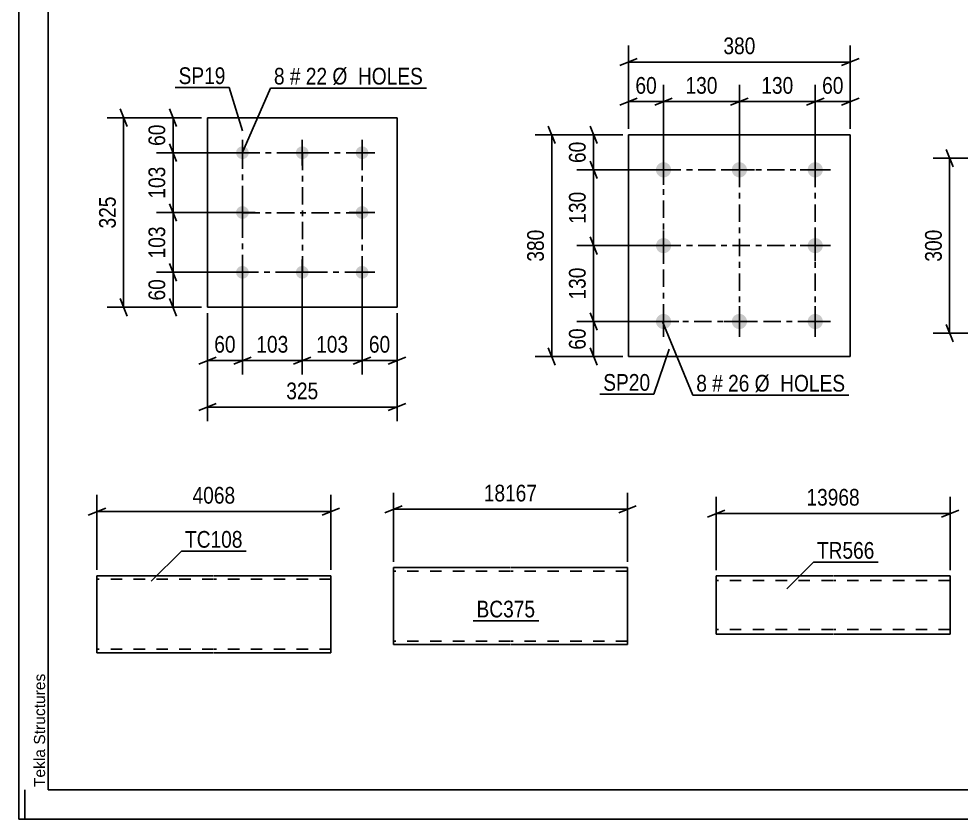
# Model space of a CAD drawing. Header units: millimetres. Extents: x 0 to 841, y 0 to 594.
# Drawn here: x 0 to 161.5, y 0 to 137.2 of the extents above; entities that cross this region are included whole.
import ezdxf

# ---------------------------------------------------------------- set-up
doc = ezdxf.new("R2010")
doc.units = ezdxf.units.MM
doc.linetypes.add('DXK_LINE_DOT2', pattern=[3.9198, 1.9599, -1.9599])
doc.linetypes.add('DXK_LINE_DOT3', pattern=[5.9187, 2.979, -0.9799, 0.9799, -0.9799])
doc.styles.add('Arial', font='ARIAL.TTF', dxfattribs={"height": 0.2})
doc.styles.add('Arial Narrow', font='ARIALN.TTF', dxfattribs={"height": 0.2})

# ---------------------------------------------------------------- blocks, each defined once
blk = doc.blocks.new('Unknown-318887959-1135')
at = {"color": 5, "linetype": 'Continuous'}
for p, q in [((0, 594), (0, 0)), ((5, 589), (5, 5)), ((1, 0), (1, 5)), ((5, 5), (836, 5)), ((0, 0), (841, 0))]:
    blk.add_line(p, q, dxfattribs=at)
at = {"color": 174, "linetype": 'Continuous', "style": 'Arial'}
blk.add_text('Tekla Structures', height=1.9102, rotation=90, dxfattribs=at).set_placement((4.5, 5.5))
blk = doc.blocks.new('Bolt-318887959-2642 - 2608')
at = {"linetype": 'Continuous'}
for points in [[(110.49, 112.6, -1), (110.49, 110, -1)], [(123.49, 112.6, -1), (123.49, 110, -1)], [(136.49, 112.6, -1), (136.49, 110, -1)], [(110.49, 99.6, -1), (110.49, 97, -1)], [(136.49, 99.6, -1), (136.49, 97, -1)], [(110.49, 86.6, -1), (110.49, 84, -1)], [(123.49, 86.6, -1), (123.49, 84, -1)], [(136.49, 86.6, -1), (136.49, 84, -1)]]:
    blk.add_hatch(color=1, dxfattribs=at).paths.add_polyline_path(points)
at = {"color": 1, "linetype": 'Continuous'}
for p, q in [((110.49, 113.9), (110.49, 108.7)), ((123.49, 113.9), (123.49, 108.7)), ((136.49, 113.9), (136.49, 108.7)), ((107.89, 111.3), (113.09, 111.3)), ((120.89, 111.3), (126.09, 111.3)), ((133.89, 111.3), (139.09, 111.3)), ((110.49, 100.9), (110.49, 95.7)), ((136.49, 100.9), (136.49, 95.7)), ((107.89, 98.3), (113.09, 98.3)), ((133.89, 98.3), (139.09, 98.3)), ((110.49, 87.9), (110.49, 82.7)), ((123.49, 87.9), (123.49, 82.7)), ((136.49, 87.9), (136.49, 82.7)), ((107.89, 85.3), (113.09, 85.3)), ((120.89, 85.3), (126.09, 85.3)), ((133.89, 85.3), (139.09, 85.3))]:
    blk.add_line(p, q, dxfattribs=at)
blk = doc.blocks.new('Part-318887959-2657 - 2608')
at = {"color": 2, "linetype": 'Continuous'}
for p, q in [((104.49, 117.3), (104.49, 79.3)), ((104.49, 117.3), (142.49, 117.3)), ((142.49, 117.3), (142.49, 79.3)), ((104.49, 79.3), (142.49, 79.3))]:
    blk.add_line(p, q, dxfattribs=at)
blk = doc.blocks.new('Bolt-318887959-2878 - 2844')
at = {"linetype": 'Continuous'}
for points in [[(38.32, 115.33, -1), (38.32, 113.13, -1)], [(48.57, 115.33, -1), (48.57, 113.13, -1)], [(58.82, 115.33, -1), (58.82, 113.13, -1)], [(38.32, 105.08, -1), (38.32, 102.88, -1)], [(58.82, 105.08, -1), (58.82, 102.88, -1)], [(38.32, 94.83, -1), (38.32, 92.63, -1)], [(48.57, 94.83, -1), (48.57, 92.63, -1)], [(58.82, 94.83, -1), (58.82, 92.63, -1)]]:
    blk.add_hatch(color=1, dxfattribs=at).paths.add_polyline_path(points)
at = {"color": 1, "linetype": 'Continuous'}
for p, q in [((38.32, 116.43), (38.32, 112.03)), ((48.57, 116.43), (48.57, 112.03)), ((58.82, 116.43), (58.82, 112.03)), ((36.12, 114.23), (40.52, 114.23)), ((46.37, 114.23), (50.77, 114.23)), ((56.62, 114.23), (61.02, 114.23)), ((38.32, 106.18), (38.32, 101.78)), ((58.82, 106.18), (58.82, 101.78)), ((36.12, 103.98), (40.52, 103.98)), ((56.62, 103.98), (61.02, 103.98)), ((38.32, 95.93), (38.32, 91.53)), ((48.57, 95.93), (48.57, 91.53)), ((58.82, 95.93), (58.82, 91.53)), ((36.12, 93.73), (40.52, 93.73)), ((46.37, 93.73), (50.77, 93.73)), ((56.62, 93.73), (61.02, 93.73))]:
    blk.add_line(p, q, dxfattribs=at)
blk = doc.blocks.new('Part-318887959-2883 - 2844')
at = {"color": 2, "linetype": 'Continuous'}
for p, q in [((32.32, 87.73), (32.32, 120.23)), ((32.32, 120.23), (64.82, 120.23)), ((64.82, 120.23), (64.82, 87.73)), ((64.82, 87.73), (32.32, 87.73))]:
    blk.add_line(p, q, dxfattribs=at)
blk = doc.blocks.new('Part-318887959-1241 - 1222')
at = {"color": 2, "linetype": 'Continuous'}
for p, q in [((13.38, 40.53), (13.38, 41.73)), ((13.38, 41.73), (13.38, 41.73)), ((33.38, 41.73), (13.38, 41.73)), ((13.38, 40.53), (13.38, 28.53)), ((53.48, 41.73), (33.48, 41.73)), ((53.48, 41.73), (53.48, 41.73)), ((53.48, 41.73), (53.48, 41.64)), ((53.48, 41.64), (53.48, 41.38)), ((53.48, 41.38), (53.48, 40.53)), ((53.48, 28.53), (53.48, 40.53)), ((13.38, 28.53), (13.38, 28.53)), ((33.38, 28.53), (13.38, 28.53)), ((53.48, 28.53), (33.48, 28.53)), ((53.48, 28.53), (53.48, 28.53))]:
    blk.add_line(p, q, dxfattribs=at)
at = {"color": 7, "linetype": 'DXK_LINE_DOT2'}
for p, q in [((13.38, 41.73), (13.38, 28.53)), ((13.38, 41.73), (13.38, 41.73)), ((33.38, 41.13), (13.38, 41.13)), ((13.38, 41.08), (13.38, 41.13)), ((13.38, 40.99), (13.38, 41.08)), ((13.38, 40.95), (13.38, 40.99)), ((13.38, 40.76), (13.38, 40.95)), ((53.48, 41.13), (33.48, 41.13)), ((53.48, 28.53), (53.48, 41.73)), ((53.48, 41.13), (53.48, 41.13)), ((53.48, 40.99), (53.48, 40.53)), ((13.38, 29.17), (13.38, 29.27)), ((33.38, 29.13), (13.38, 29.13)), ((53.48, 29.13), (33.48, 29.13)), ((53.48, 29.17), (53.48, 29.27)), ((53.48, 29.13), (53.48, 29.17)), ((53.48, 29.13), (53.48, 29.13)), ((13.38, 28.53), (13.38, 28.53))]:
    blk.add_line(p, q, dxfattribs=at)
blk = doc.blocks.new('Part-318887959-2377 - 2371')
at = {"color": 2, "linetype": 'Continuous'}
for p, q in [((84.2, 43.11), (64.2, 43.11)), ((64.2, 43.11), (64.2, 31.11)), ((104.3, 43.11), (84.3, 43.11)), ((104.3, 43.11), (104.3, 29.91)), ((64.2, 30.26), (64.2, 31.11)), ((64.2, 30), (64.2, 30.26)), ((64.2, 29.91), (64.2, 30)), ((84.2, 29.91), (64.2, 29.91)), ((104.3, 29.91), (84.3, 29.91))]:
    blk.add_line(p, q, dxfattribs=at)
at = {"color": 7, "linetype": 'DXK_LINE_DOT2'}
for p, q in [((64.2, 43.02), (64.2, 41.91)), ((84.2, 42.51), (64.2, 42.51)), ((104.3, 42.51), (84.3, 42.51)), ((64.2, 30.56), (64.2, 31.11)), ((64.2, 30.51), (64.2, 30.56)), ((64.2, 30.51), (64.2, 30.56)), ((64.2, 30.26), (64.2, 30.56)), ((84.2, 30.51), (64.2, 30.51)), ((64.2, 29.91), (64.2, 29.91)), ((104.3, 30.51), (84.3, 30.51)), ((104.3, 30.51), (104.3, 30.56))]:
    blk.add_line(p, q, dxfattribs=at)
blk = doc.blocks.new('Part-318887959-6897 - 6891')
at = {"color": 2, "linetype": 'Continuous'}
for p, q in [((139.5, 41.69), (119.5, 41.69)), ((119.5, 33.29), (119.5, 41.69)), ((159.6, 41.69), (139.6, 41.69)), ((159.6, 41.69), (159.6, 31.69)), ((119.5, 31.69), (119.5, 33.29)), ((139.5, 31.69), (119.5, 31.69)), ((159.6, 31.69), (139.6, 31.69))]:
    blk.add_line(p, q, dxfattribs=at)
at = {"color": 7, "linetype": 'DXK_LINE_DOT2'}
for p, q in [((139.5, 40.89), (119.5, 40.89)), ((159.6, 40.89), (139.6, 40.89)), ((119.5, 31.81), (119.5, 33.29)), ((119.5, 32.49), (119.5, 32.55)), ((139.5, 32.49), (119.5, 32.49)), ((159.6, 32.49), (139.6, 32.49)), ((159.6, 32.49), (159.6, 32.55))]:
    blk.add_line(p, q, dxfattribs=at)
blk = doc.blocks.new('Rectangle-318887959-2744 - 2608')
at = {"color": 1, "linetype": 'DXK_LINE_DOT3'}
blk.add_lwpolyline([(110.49, 111.3), (136.49, 111.3), (136.49, 85.3), (110.49, 85.3), (110.49, 111.3)], close=True, dxfattribs=at)
blk = doc.blocks.new('Rectangle-318887959-2970 - 2844')
at = {"color": 1, "linetype": 'DXK_LINE_DOT3'}
blk.add_lwpolyline([(38.32, 114.23), (58.82, 114.23), (58.82, 93.73), (38.32, 93.73), (38.32, 114.23)], close=True, dxfattribs=at)
blk = doc.blocks.new('Line-318887959-2730 - 2608')
at = {"color": 1, "linetype": 'DXK_LINE_DOT3'}
blk.add_line((123.49, 111.3), (123.49, 85.3), dxfattribs=at)
blk = doc.blocks.new('Line-318887959-2956 - 2844')
at = {"color": 1, "linetype": 'DXK_LINE_DOT3'}
blk.add_line((48.62, 114.23), (48.62, 93.73), dxfattribs=at)
blk = doc.blocks.new('Line-318887959-2737 - 2608')
at = {"color": 1, "linetype": 'DXK_LINE_DOT3'}
blk.add_line((110.49, 98.3), (136.49, 98.3), dxfattribs=at)
blk = doc.blocks.new('Line-318887959-2963 - 2844')
at = {"color": 1, "linetype": 'DXK_LINE_DOT3'}
blk.add_line((38.32, 103.93), (58.82, 103.93), dxfattribs=at)
blk = doc.blocks.new('StraightDimension-318887959-2720 - 2608')
at = {"color": 7, "linetype": 'Continuous'}
for p, q in [((97.89, 118.8), (99.09, 115.8)), ((103.49, 117.3), (95.64, 117.3)), ((98.49, 111.3), (98.49, 117.3)), ((99.09, 109.8), (97.89, 112.8)), ((109.49, 111.3), (95.64, 111.3))]:
    blk.add_line(p, q, dxfattribs=at)
at = {"color": 0}
blk.add_wipeout([(97.74, 116.73), (93.54, 116.73), (93.54, 111.87), (97.74, 111.87)], dxfattribs=at)
at = {"color": 3, "style": 'Arial Narrow'}
blk.add_text('60', height=2.863, rotation=90.0002, dxfattribs=at).set_placement((97.14, 112.47))
blk = doc.blocks.new('StraightDimension-318887959-2659 - 2608')
at = {"color": 7, "linetype": 'Continuous'}
for p, q in [((104.49, 118.3), (104.49, 132.62)), ((142.49, 118.3), (142.49, 132.62)), ((105.99, 130.37), (102.99, 129.17)), ((104.49, 129.77), (142.49, 129.77)), ((140.99, 129.17), (143.99, 130.37))]:
    blk.add_line(p, q, dxfattribs=at)
at = {"color": 0}
blk.add_wipeout([(126.84, 130.52), (126.84, 134.72), (120.15, 134.72), (120.15, 130.52)], dxfattribs=at)
at = {"color": 3, "style": 'Arial Narrow'}
blk.add_text('380', height=2.863, dxfattribs=at).set_placement((120.75, 131.12))
blk = doc.blocks.new('StraightDimension-318887959-2674 - 2608')
at = {"color": 7, "linetype": 'Continuous'}
for p, q in [((104.49, 118.3), (104.49, 125.84)), ((110.49, 112.3), (110.49, 125.84)), ((102.99, 122.39), (105.99, 123.59)), ((104.49, 122.99), (110.49, 122.99)), ((111.99, 123.59), (108.99, 122.39))]:
    blk.add_line(p, q, dxfattribs=at)
at = {"color": 0}
blk.add_wipeout([(109.92, 123.74), (109.92, 127.94), (105.07, 127.94), (105.07, 123.74)], dxfattribs=at)
at = {"color": 3, "style": 'Arial Narrow'}
blk.add_text('60', height=2.863, dxfattribs=at).set_placement((105.67, 124.34))
blk = doc.blocks.new('StraightDimension-318887959-2684 - 2608')
at = {"color": 7, "linetype": 'Continuous'}
for p, q in [((136.49, 112.3), (136.49, 125.84)), ((142.49, 118.3), (142.49, 125.84)), ((134.99, 122.39), (137.99, 123.59)), ((136.49, 122.99), (142.49, 122.99)), ((143.99, 123.59), (140.99, 122.39))]:
    blk.add_line(p, q, dxfattribs=at)
at = {"color": 0}
blk.add_wipeout([(141.92, 123.74), (141.92, 127.94), (137.07, 127.94), (137.07, 123.74)], dxfattribs=at)
at = {"color": 3, "style": 'Arial Narrow'}
blk.add_text('60', height=2.863, dxfattribs=at).set_placement((137.67, 124.34))
blk = doc.blocks.new('StraightDimension-318887959-20874 - 2608')
at = {"color": 7, "linetype": 'Continuous'}
for p, q in [((99.09, 109.8), (97.89, 112.8)), ((109.49, 111.3), (95.64, 111.3)), ((98.49, 98.3), (98.49, 111.3)), ((97.89, 99.8), (99.09, 96.8)), ((109.49, 98.3), (95.64, 98.3))]:
    blk.add_line(p, q, dxfattribs=at)
at = {"color": 0}
blk.add_wipeout([(97.74, 108.14), (93.54, 108.14), (93.54, 101.46), (97.74, 101.46)], dxfattribs=at)
at = {"color": 3, "style": 'Arial Narrow'}
blk.add_text('130', height=2.863, rotation=90.0002, dxfattribs=at).set_placement((97.14, 102.06))
blk = doc.blocks.new('StraightDimension-318887959-2695 - 2608')
at = {"color": 7, "linetype": 'Continuous'}
for p, q in [((91.93, 115.8), (90.73, 118.8)), ((103.49, 117.3), (88.48, 117.3)), ((91.33, 79.3), (91.33, 117.3)), ((90.73, 80.8), (91.93, 77.8)), ((103.49, 79.3), (88.48, 79.3))]:
    blk.add_line(p, q, dxfattribs=at)
at = {"color": 0}
blk.add_wipeout([(90.58, 101.64), (86.38, 101.64), (86.38, 94.96), (90.58, 94.96)], dxfattribs=at)
at = {"color": 3, "style": 'Arial Narrow'}
blk.add_text('380', height=2.863, rotation=90.0002, dxfattribs=at).set_placement((89.98, 95.56))
blk = doc.blocks.new('StraightDimension-318887959-2710 - 2608')
at = {"color": 7, "linetype": 'Continuous'}
for p, q in [((97.89, 86.8), (99.09, 83.8)), ((109.49, 85.3), (95.64, 85.3)), ((98.49, 79.3), (98.49, 85.3)), ((99.09, 77.8), (97.89, 80.8)), ((103.49, 79.3), (95.64, 79.3))]:
    blk.add_line(p, q, dxfattribs=at)
at = {"color": 0}
blk.add_wipeout([(97.74, 84.73), (93.54, 84.73), (93.54, 79.87), (97.74, 79.87)], dxfattribs=at)
at = {"color": 3, "style": 'Arial Narrow'}
blk.add_text('60', height=2.863, rotation=90.0002, dxfattribs=at).set_placement((97.14, 80.47))
blk = doc.blocks.new('StraightDimension-318887959-20850 - 2608')
at = {"color": 7, "linetype": 'Continuous'}
for p, q in [((110.49, 112.3), (110.49, 125.84)), ((123.49, 112.3), (123.49, 125.84)), ((111.99, 123.59), (108.99, 122.39)), ((110.49, 122.99), (123.49, 122.99)), ((121.99, 122.39), (124.99, 123.59))]:
    blk.add_line(p, q, dxfattribs=at)
at = {"color": 0}
blk.add_wipeout([(120.34, 123.74), (120.34, 127.94), (113.65, 127.94), (113.65, 123.74)], dxfattribs=at)
at = {"color": 3, "style": 'Arial Narrow'}
blk.add_text('130', height=2.863, dxfattribs=at).set_placement((114.25, 124.34))
blk = doc.blocks.new('StraightDimension-318887959-20852 - 2608')
at = {"color": 7, "linetype": 'Continuous'}
for p, q in [((123.49, 112.3), (123.49, 125.84)), ((136.49, 112.3), (136.49, 125.84)), ((124.99, 123.59), (121.99, 122.39)), ((123.49, 122.99), (136.49, 122.99)), ((134.99, 122.39), (137.99, 123.59))]:
    blk.add_line(p, q, dxfattribs=at)
at = {"color": 0}
blk.add_wipeout([(133.34, 123.74), (133.34, 127.94), (126.65, 127.94), (126.65, 123.74)], dxfattribs=at)
at = {"color": 3, "style": 'Arial Narrow'}
blk.add_text('130', height=2.863, dxfattribs=at).set_placement((127.25, 124.34))
blk = doc.blocks.new('StraightDimension-318887959-20872 - 2608')
at = {"color": 7, "linetype": 'Continuous'}
for p, q in [((99.09, 96.8), (97.89, 99.8)), ((109.49, 98.3), (95.64, 98.3)), ((98.49, 85.3), (98.49, 98.3)), ((97.89, 86.8), (99.09, 83.8)), ((109.49, 85.3), (95.64, 85.3))]:
    blk.add_line(p, q, dxfattribs=at)
at = {"color": 0}
blk.add_wipeout([(97.74, 95.14), (93.54, 95.14), (93.54, 88.46), (97.74, 88.46)], dxfattribs=at)
at = {"color": 3, "style": 'Arial Narrow'}
blk.add_text('130', height=2.863, rotation=90.0002, dxfattribs=at).set_placement((97.14, 89.06))
blk = doc.blocks.new('StraightDimension-318887959-2885 - 2844')
at = {"color": 7, "linetype": 'Continuous'}
for p, q in [((18.56, 118.73), (17.36, 121.73)), ((31.32, 120.23), (15.11, 120.23)), ((17.96, 87.73), (17.96, 120.23)), ((17.36, 89.23), (18.56, 86.23)), ((31.32, 87.73), (15.11, 87.73))]:
    blk.add_line(p, q, dxfattribs=at)
at = {"color": 0}
blk.add_wipeout([(17.21, 107.32), (13.01, 107.32), (13.01, 100.64), (17.21, 100.64)], dxfattribs=at)
at = {"color": 3, "style": 'Arial Narrow'}
blk.add_text('325', height=2.863, rotation=90.0002, dxfattribs=at).set_placement((16.61, 101.24))
blk = doc.blocks.new('StraightDimension-318887959-2900 - 2844')
at = {"color": 7, "linetype": 'Continuous'}
for p, q in [((58.82, 92.73), (58.82, 76.21)), ((64.82, 86.73), (64.82, 76.21)), ((57.32, 78.01), (60.32, 79.21)), ((66.32, 79.21), (63.32, 78.01)), ((58.82, 78.61), (64.82, 78.61))]:
    blk.add_line(p, q, dxfattribs=at)
at = {"color": 0}
blk.add_wipeout([(64.25, 79.36), (64.25, 83.56), (59.39, 83.56), (59.39, 79.36)], dxfattribs=at)
at = {"color": 3, "style": 'Arial Narrow'}
blk.add_text('60', height=2.863, dxfattribs=at).set_placement((59.99, 79.96))
blk = doc.blocks.new('StraightDimension-318887959-2910 - 2844')
at = {"color": 7, "linetype": 'Continuous'}
for p, q in [((38.32, 92.73), (38.32, 76.21)), ((32.32, 86.73), (32.32, 76.21)), ((30.82, 78.01), (33.82, 79.21)), ((39.82, 79.21), (36.82, 78.01)), ((32.32, 78.61), (38.32, 78.61))]:
    blk.add_line(p, q, dxfattribs=at)
at = {"color": 0}
blk.add_wipeout([(37.75, 79.36), (37.75, 83.56), (32.89, 83.56), (32.89, 79.36)], dxfattribs=at)
at = {"color": 3, "style": 'Arial Narrow'}
blk.add_text('60', height=2.863, dxfattribs=at).set_placement((33.49, 79.96))
blk = doc.blocks.new('StraightDimension-318887959-2921 - 2844')
at = {"color": 7, "linetype": 'Continuous'}
for p, q in [((32.32, 86.73), (32.32, 68.22)), ((64.82, 86.73), (64.82, 68.22)), ((33.82, 71.22), (30.82, 70.02)), ((63.32, 70.02), (66.32, 71.22)), ((32.32, 70.62), (64.82, 70.62))]:
    blk.add_line(p, q, dxfattribs=at)
at = {"color": 0}
blk.add_wipeout([(51.91, 71.37), (51.91, 75.57), (45.23, 75.57), (45.23, 71.37)], dxfattribs=at)
at = {"color": 3, "style": 'Arial Narrow'}
blk.add_text('325', height=2.863, dxfattribs=at).set_placement((45.83, 71.97))
blk = doc.blocks.new('StraightDimension-318887959-2936 - 2844')
at = {"color": 7, "linetype": 'Continuous'}
for p, q in [((25.83, 121.73), (27.03, 118.73)), ((31.32, 120.23), (23.58, 120.23)), ((26.43, 114.23), (26.43, 120.23)), ((27.03, 112.73), (25.83, 115.73)), ((37.32, 114.23), (23.58, 114.23))]:
    blk.add_line(p, q, dxfattribs=at)
at = {"color": 0}
blk.add_wipeout([(25.68, 119.66), (21.48, 119.66), (21.48, 114.8), (25.68, 114.8)], dxfattribs=at)
at = {"color": 3, "style": 'Arial Narrow'}
blk.add_text('60', height=2.863, rotation=90.0002, dxfattribs=at).set_placement((25.08, 115.4))
blk = doc.blocks.new('StraightDimension-318887959-20928 - 2844')
at = {"color": 7, "linetype": 'Continuous'}
for p, q in [((25.83, 105.48), (27.03, 102.48)), ((37.32, 103.98), (23.58, 103.98)), ((26.43, 93.73), (26.43, 103.98)), ((37.32, 93.73), (23.58, 93.73)), ((27.03, 92.23), (25.83, 95.23))]:
    blk.add_line(p, q, dxfattribs=at)
at = {"color": 0}
blk.add_wipeout([(25.68, 102.2), (21.48, 102.2), (21.48, 95.51), (25.68, 95.51)], dxfattribs=at)
at = {"color": 3, "style": 'Arial Narrow'}
blk.add_text('103', height=2.863, rotation=90.0002, dxfattribs=at).set_placement((25.08, 96.11))
blk = doc.blocks.new('StraightDimension-318887959-2946 - 2844')
at = {"color": 7, "linetype": 'Continuous'}
for p, q in [((37.32, 93.73), (23.58, 93.73)), ((25.83, 95.23), (27.03, 92.23)), ((26.43, 87.73), (26.43, 93.73)), ((27.03, 86.23), (25.83, 89.23)), ((31.32, 87.73), (23.58, 87.73))]:
    blk.add_line(p, q, dxfattribs=at)
at = {"color": 0}
blk.add_wipeout([(25.68, 93.16), (21.48, 93.16), (21.48, 88.3), (25.68, 88.3)], dxfattribs=at)
at = {"color": 3, "style": 'Arial Narrow'}
blk.add_text('60', height=2.863, rotation=90.0002, dxfattribs=at).set_placement((25.08, 88.9))
blk = doc.blocks.new('StraightDimension-318887959-20906 - 2844')
at = {"color": 7, "linetype": 'Continuous'}
for p, q in [((38.32, 92.73), (38.32, 76.21)), ((48.57, 92.73), (48.57, 76.21)), ((36.82, 78.01), (39.82, 79.21)), ((50.07, 79.21), (47.07, 78.01)), ((38.32, 78.61), (48.57, 78.61))]:
    blk.add_line(p, q, dxfattribs=at)
at = {"color": 0}
blk.add_wipeout([(46.79, 79.36), (46.79, 83.56), (40.1, 83.56), (40.1, 79.36)], dxfattribs=at)
at = {"color": 3, "style": 'Arial Narrow'}
blk.add_text('103', height=2.863, dxfattribs=at).set_placement((40.7, 79.96))
blk = doc.blocks.new('StraightDimension-318887959-20908 - 2844')
at = {"color": 7, "linetype": 'Continuous'}
for p, q in [((48.57, 92.73), (48.57, 76.21)), ((58.82, 92.73), (58.82, 76.21)), ((47.07, 78.01), (50.07, 79.21)), ((60.32, 79.21), (57.32, 78.01)), ((48.57, 78.61), (58.82, 78.61))]:
    blk.add_line(p, q, dxfattribs=at)
at = {"color": 0}
blk.add_wipeout([(57.04, 79.36), (57.04, 83.56), (50.35, 83.56), (50.35, 79.36)], dxfattribs=at)
at = {"color": 3, "style": 'Arial Narrow'}
blk.add_text('103', height=2.863, dxfattribs=at).set_placement((50.95, 79.96))
blk = doc.blocks.new('StraightDimension-318887959-20930 - 2844')
at = {"color": 7, "linetype": 'Continuous'}
for p, q in [((25.83, 115.73), (27.03, 112.73)), ((37.32, 114.23), (23.58, 114.23)), ((26.43, 103.98), (26.43, 114.23)), ((27.03, 102.48), (25.83, 105.48)), ((37.32, 103.98), (23.58, 103.98))]:
    blk.add_line(p, q, dxfattribs=at)
at = {"color": 0}
blk.add_wipeout([(25.68, 112.45), (21.48, 112.45), (21.48, 105.76), (25.68, 105.76)], dxfattribs=at)
at = {"color": 3, "style": 'Arial Narrow'}
blk.add_text('103', height=2.863, rotation=90.0002, dxfattribs=at).set_placement((25.08, 106.36))
blk = doc.blocks.new('StraightDimension-318887959-1247 - 1222')
at = {"color": 7, "linetype": 'Continuous'}
for p, q in [((13.38, 42.73), (13.38, 55.58)), ((53.48, 42.73), (53.48, 55.58)), ((14.88, 53.33), (11.88, 52.13)), ((51.98, 52.13), (54.98, 53.33)), ((13.38, 52.73), (53.48, 52.73))]:
    blk.add_line(p, q, dxfattribs=at)
at = {"color": 0}
blk.add_wipeout([(37.69, 53.48), (37.69, 57.68), (29.17, 57.68), (29.17, 53.48)], dxfattribs=at)
at = {"color": 3, "style": 'Arial Narrow'}
blk.add_text('4068', height=2.863, dxfattribs=at).set_placement((29.77, 54.08))
blk = doc.blocks.new('StraightDimension-318887959-2454 - 2371')
at = {"color": 7, "linetype": 'Continuous'}
for p, q in [((64.2, 44.11), (64.2, 55.96)), ((104.3, 44.11), (104.3, 55.96)), ((65.7, 53.71), (62.7, 52.51)), ((102.8, 52.51), (105.8, 53.71)), ((64.2, 53.11), (104.3, 53.11))]:
    blk.add_line(p, q, dxfattribs=at)
at = {"color": 0}
blk.add_wipeout([(89.42, 53.86), (89.42, 58.06), (79.08, 58.06), (79.08, 53.86)], dxfattribs=at)
at = {"color": 3, "style": 'Arial Narrow'}
blk.add_text('18167', height=2.863, dxfattribs=at).set_placement((79.68, 54.46))
blk = doc.blocks.new('StraightDimension-318887959-6901 - 6891')
at = {"color": 7, "linetype": 'Continuous'}
for p, q in [((119.5, 42.69), (119.5, 55.24)), ((159.6, 42.69), (159.6, 55.24)), ((121, 52.99), (118, 51.79)), ((119.5, 52.39), (159.6, 52.39)), ((158.1, 51.79), (161.1, 52.99))]:
    blk.add_line(p, q, dxfattribs=at)
at = {"color": 0}
blk.add_wipeout([(144.72, 53.14), (144.72, 57.34), (134.38, 57.34), (134.38, 53.14)], dxfattribs=at)
at = {"color": 3, "style": 'Arial Narrow'}
blk.add_text('13968', height=2.863, dxfattribs=at).set_placement((134.98, 53.74))
blk = doc.blocks.new('StraightDimension-318887959-7337 - 7248')
at = {"color": 7, "linetype": 'Continuous'}
for p, q in [((160.12, 111.8), (158.92, 114.8)), ((176.04, 113.3), (156.67, 113.3)), ((159.52, 83.3), (159.52, 113.3)), ((158.92, 84.8), (160.12, 81.8)), ((176.04, 83.3), (156.67, 83.3))]:
    blk.add_line(p, q, dxfattribs=at)
at = {"color": 0}
blk.add_wipeout([(158.77, 101.64), (154.57, 101.64), (154.57, 94.96), (158.77, 94.96)], dxfattribs=at)
at = {"color": 3, "style": 'Arial Narrow'}
blk.add_text('300', height=2.863, rotation=90.0002, dxfattribs=at).set_placement((158.17, 95.56))
blk = doc.blocks.new('Mark-318887959-2638 - 2608')
at = {"color": 0}
for points in [[(117.92, 73.29), (117.92, 76.29), (116.1, 76.29), (116.1, 73.29)], [(120.65, 73.29), (120.65, 76.29), (118.82, 76.29), (118.82, 73.29)], [(125.21, 73.29), (125.21, 76.29), (121.55, 76.29), (121.55, 73.29)], [(141.64, 73.29), (141.64, 76.29), (126.11, 76.29), (126.11, 73.29)]]:
    blk.add_wipeout(points, dxfattribs=at)
for points in [[(117.92, 73.29), (117.92, 76.29), (116.1, 76.29), (116.1, 73.29)], [(120.65, 73.29), (120.65, 76.29), (118.82, 76.29), (118.82, 73.29)], [(125.21, 73.29), (125.21, 76.29), (121.55, 76.29), (121.55, 73.29)], [(141.64, 73.29), (141.64, 76.29), (126.11, 76.29), (126.11, 73.29)]]:
    blk.add_wipeout(points, dxfattribs=at)
at = {"color": 7, "linetype": 'Continuous'}
for p, q in [((110.26, 85.4), (115.5, 72.69)), ((115.5, 72.69), (142.24, 72.69))]:
    blk.add_line(p, q, dxfattribs=at)
at = {"color": 3, "style": 'Arial Narrow'}
for s, height, p in [('8', 2.86, (116.1, 73.29)), ('#', 2.86, (118.82, 73.29)), ('26', 2.863, (121.55, 73.29)), ('Ø  HOLES', 2.863, (126.11, 73.29))]:
    blk.add_text(s, height=height, dxfattribs=at).set_placement(p)
blk = doc.blocks.new('Mark-318887959-2653 - 2608')
at = {"color": 0}
blk.add_wipeout([(108.2, 73.43), (108.2, 76.43), (100.16, 76.43), (100.16, 73.43)], dxfattribs=at)
blk.add_wipeout([(108.2, 73.43), (108.2, 76.43), (100.16, 76.43), (100.16, 73.43)], dxfattribs=at)
at = {"color": 30, "linetype": 'Continuous'}
for p in [(111.48, 80.56), (99.56, 72.83)]:
    blk.add_line(p, (108.8, 72.83), dxfattribs=at)
at = {"color": 3, "style": 'Arial Narrow'}
blk.add_text('SP20', height=2.863, dxfattribs=at).set_placement((100.16, 73.43))
blk = doc.blocks.new('Mark-318887959-2874 - 2844')
at = {"color": 0}
for points in [[(45.55, 125.92), (45.55, 128.92), (43.72, 128.92), (43.72, 125.92)], [(48.28, 125.92), (48.28, 128.92), (46.45, 128.92), (46.45, 125.92)], [(52.84, 125.92), (52.84, 128.92), (49.18, 128.92), (49.18, 125.92)], [(69.26, 125.92), (69.26, 128.92), (53.74, 128.92), (53.74, 125.92)]]:
    blk.add_wipeout(points, dxfattribs=at)
for points in [[(45.55, 125.92), (45.55, 128.92), (43.72, 128.92), (43.72, 125.92)], [(48.28, 125.92), (48.28, 128.92), (46.45, 128.92), (46.45, 125.92)], [(52.84, 125.92), (52.84, 128.92), (49.18, 128.92), (49.18, 125.92)], [(69.26, 125.92), (69.26, 128.92), (53.74, 128.92), (53.74, 125.92)]]:
    blk.add_wipeout(points, dxfattribs=at)
at = {"color": 7, "linetype": 'Continuous'}
for p, q in [((38.22, 114.04), (43.12, 125.32)), ((43.12, 125.32), (69.86, 125.32))]:
    blk.add_line(p, q, dxfattribs=at)
at = {"color": 3, "style": 'Arial Narrow'}
for s, height, p in [('8', 2.86, (43.72, 125.92)), ('#', 2.86, (46.45, 125.92)), ('22', 2.863, (49.18, 125.92)), ('Ø  HOLES', 2.863, (53.74, 125.92))]:
    blk.add_text(s, height=height, dxfattribs=at).set_placement(p)
blk = doc.blocks.new('Mark-318887959-2879 - 2844')
at = {"color": 0}
blk.add_wipeout([(35.42, 126), (35.42, 129), (27.38, 129), (27.38, 126)], dxfattribs=at)
blk.add_wipeout([(35.42, 126), (35.42, 129), (27.38, 129), (27.38, 126)], dxfattribs=at)
at = {"color": 30, "linetype": 'Continuous'}
for p in [(26.78, 125.4), (38.32, 117.98)]:
    blk.add_line(p, (36.02, 125.4), dxfattribs=at)
at = {"color": 3, "style": 'Arial Narrow'}
blk.add_text('SP19', height=2.863, dxfattribs=at).set_placement((27.38, 126))
blk = doc.blocks.new('Mark-318887959-1236 - 1222')
at = {"color": 0}
blk.add_wipeout([(38.34, 46.53), (38.34, 49.53), (28.48, 49.53), (28.48, 46.53)], dxfattribs=at)
blk.add_wipeout([(38.34, 46.53), (38.34, 49.53), (28.48, 49.53), (28.48, 46.53)], dxfattribs=at)
at = {"color": 30, "linetype": 'Continuous'}
for p, q in [((22.65, 40.79), (27.88, 45.93)), ((27.88, 45.93), (38.94, 45.93))]:
    blk.add_line(p, q, dxfattribs=at)
at = {"color": 3, "style": 'Arial Narrow'}
blk.add_text('TC108', height=2.863, dxfattribs=at).set_placement((28.48, 46.53))
blk = doc.blocks.new('Mark-318887959-2375 - 2371')
at = {"color": 0}
blk.add_wipeout([(88.49, 34.58), (88.49, 37.58), (78.44, 37.58), (78.44, 34.58)], dxfattribs=at)
blk.add_wipeout([(88.49, 34.58), (88.49, 37.58), (78.44, 37.58), (78.44, 34.58)], dxfattribs=at)
at = {"color": 30, "linetype": 'Continuous'}
blk.add_line((77.84, 33.98), (89.09, 33.98), dxfattribs=at)
at = {"color": 3, "style": 'Arial Narrow'}
blk.add_text('BC375', height=2.863, dxfattribs=at).set_placement((78.44, 34.58))
blk = doc.blocks.new('Mark-318887959-6893 - 6891')
at = {"color": 0}
blk.add_wipeout([(146.65, 44.64), (146.65, 47.64), (136.78, 47.64), (136.78, 44.64)], dxfattribs=at)
blk.add_wipeout([(146.65, 44.64), (146.65, 47.64), (136.78, 47.64), (136.78, 44.64)], dxfattribs=at)
at = {"color": 30, "linetype": 'Continuous'}
for p, q in [((131.64, 39.49), (136.18, 44.04)), ((136.18, 44.04), (147.25, 44.04))]:
    blk.add_line(p, q, dxfattribs=at)
at = {"color": 3, "style": 'Arial Narrow'}
blk.add_text('TR566', height=2.863, dxfattribs=at).set_placement((136.78, 44.64))

msp = doc.modelspace()

# ---------------------------------------------------------------- block references
for name in ['Unknown-318887959-1135', 'Part-318887959-2883 - 2844', 'Bolt-318887959-2878 - 2844', 'Part-318887959-2657 - 2608', 'Rectangle-318887959-2970 - 2844', 'Line-318887959-2956 - 2844', 'Bolt-318887959-2642 - 2608', 'Rectangle-318887959-2744 - 2608', 'Line-318887959-2730 - 2608', 'Line-318887959-2963 - 2844', 'Line-318887959-2737 - 2608', 'Part-318887959-2377 - 2371', 'Part-318887959-1241 - 1222', 'Part-318887959-6897 - 6891']:
    msp.add_blockref(name, (0, 0))

# ---------------------------------------------------------------- next in the draw order: block references
for name in ['Mark-318887959-2874 - 2844', 'StraightDimension-318887959-2885 - 2844', 'StraightDimension-318887959-2720 - 2608', 'StraightDimension-318887959-7337 - 7248', 'StraightDimension-318887959-2900 - 2844', 'StraightDimension-318887959-1247 - 1222', 'StraightDimension-318887959-2454 - 2371', 'StraightDimension-318887959-6901 - 6891', 'Mark-318887959-2375 - 2371']:
    msp.add_blockref(name, (0, 0))

# ---------------------------------------------------------------- next in the draw order: block references
for name in ['StraightDimension-318887959-2659 - 2608', 'StraightDimension-318887959-2936 - 2844', 'StraightDimension-318887959-2910 - 2844', 'Mark-318887959-1236 - 1222', 'Mark-318887959-6893 - 6891']:
    msp.add_blockref(name, (0, 0))

# ---------------------------------------------------------------- next in the draw order: block references
for name in ['Mark-318887959-2879 - 2844', 'StraightDimension-318887959-2674 - 2608', 'StraightDimension-318887959-2684 - 2608', 'StraightDimension-318887959-20928 - 2844', 'StraightDimension-318887959-2921 - 2844']:
    msp.add_blockref(name, (0, 0))

# ---------------------------------------------------------------- next in the draw order: block references
for name in ['StraightDimension-318887959-20930 - 2844', 'StraightDimension-318887959-20874 - 2608', 'StraightDimension-318887959-2946 - 2844']:
    msp.add_blockref(name, (0, 0))

# ---------------------------------------------------------------- next in the draw order: block references
for name in ['StraightDimension-318887959-20850 - 2608', 'StraightDimension-318887959-2695 - 2608', 'StraightDimension-318887959-20906 - 2844']:
    msp.add_blockref(name, (0, 0))

# ---------------------------------------------------------------- next in the draw order: block references
for name in ['StraightDimension-318887959-20852 - 2608', 'StraightDimension-318887959-20908 - 2844', 'StraightDimension-318887959-2710 - 2608']:
    msp.add_blockref(name, (0, 0))

# ---------------------------------------------------------------- next in the draw order: block references
msp.add_blockref('StraightDimension-318887959-20872 - 2608', (0, 0))

# ---------------------------------------------------------------- next in the draw order: block references
msp.add_blockref('Mark-318887959-2638 - 2608', (0, 0))

# ---------------------------------------------------------------- next in the draw order: block references
msp.add_blockref('Mark-318887959-2653 - 2608', (0, 0))

doc.saveas('drawing.dxf')
